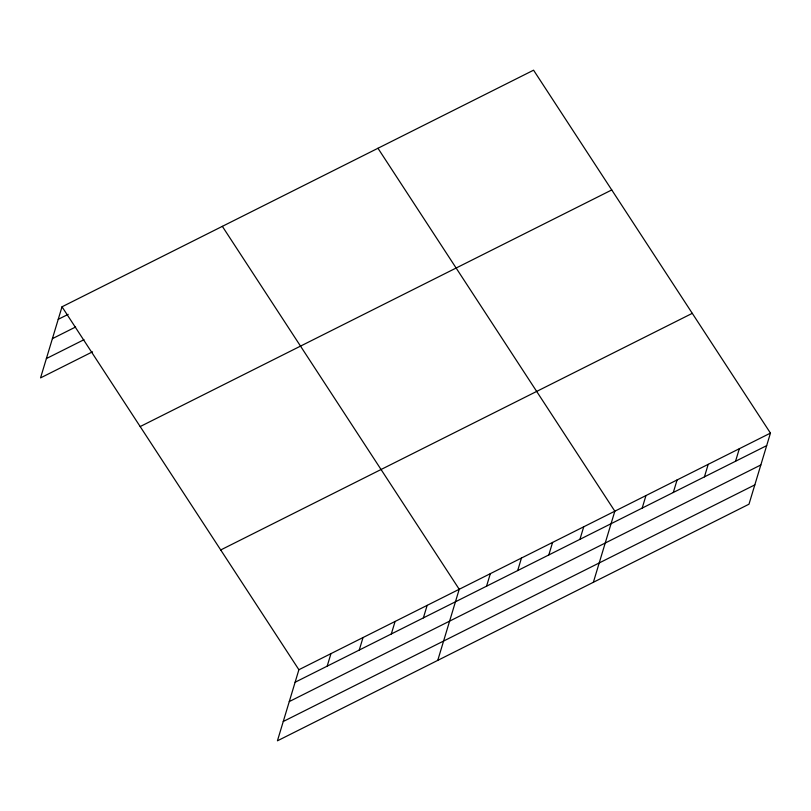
<?xml version="1.0" encoding="UTF-8"?>
<svg xmlns="http://www.w3.org/2000/svg" width="811" height="811" viewBox="0 0 811 811"><rect width="100%" height="100%" fill="white"/><g stroke="black" fill="none" stroke-linecap="round" stroke-linejoin="round"><path stroke-width="1.22" d="M770.45 433.104L298.894 669.724L277.423 740.818L748.989 504.199L770.45 433.104L533.577 70.182L62.011 306.801L40.55 377.896L92.515 351.822M327.178 666.155L330.959 653.636M359.243 650.067L363.024 637.547M391.307 633.979L395.089 621.449M423.372 617.891L427.154 605.361M437.758 660.367L459.219 589.273L222.346 226.35M486.559 586.181L490.341 573.661M517.682 570.569L521.463 558.039M548.804 554.947L552.585 542.427M579.936 539.335L583.717 526.805M593.368 582.288L614.839 511.194L377.956 148.261M642.18 508.102L645.962 495.572M673.302 492.48L677.084 479.96M704.424 476.868L708.206 464.338M735.547 461.246L739.328 448.726M58.23 319.321L68.185 314.333M52.401 338.653L75.616 326.995M46.389 358.563L83.979 339.697M140.181 426.566L611.747 189.946M220.724 549.959L692.28 313.34M295.113 682.244L766.669 445.634M289.274 701.576L760.83 464.956M283.262 721.496L754.818 484.877M62.011 306.801L298.894 669.724"/></g></svg>
